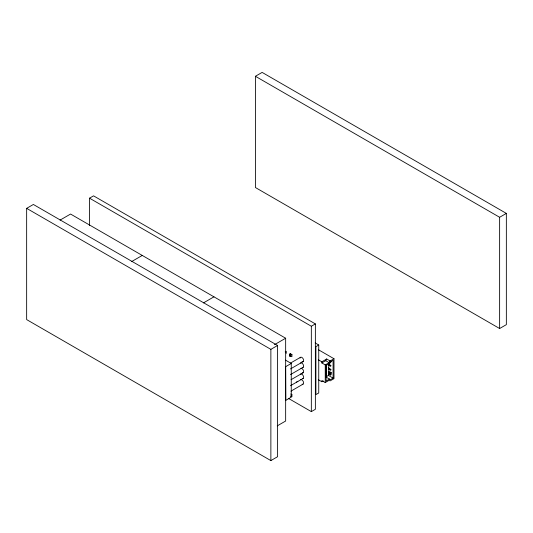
<?xml version="1.0" encoding="UTF-8"?>
<svg xmlns="http://www.w3.org/2000/svg" width="533" height="533" viewBox="0 0 533 533"><rect width="100%" height="100%" fill="white"/><g stroke="black" fill="none" stroke-linecap="round" stroke-linejoin="round"><path stroke-width="0.8" d="M289.452 354.945L290.139 353.539L291.931 354.578L291.931 356.65L289.452 356.011L289.452 354.945L290.378 355.478L291.931 354.578M321.832 362.933L325.71 360.694L326.689 358.989L330.114 360.968L329.127 362.667L325.25 364.905L321.832 362.933L321.832 361.794L318.328 359.775M26.65 208.356L33.372 204.472L277.593 345.471L277.593 456.721L270.871 460.599L26.65 319.6L26.65 208.356L270.871 349.355L277.593 345.471M255.407 76.279L262.129 72.401L506.35 213.4L506.35 324.644L499.628 328.528L255.407 187.529L255.407 76.279L499.628 217.277L506.35 213.4M89.524 225.532L89.524 198.176L93.555 195.851L315.369 323.911L315.369 409.284L311.339 411.616L288.293 398.311M60.062 220.109L70.563 214.046L285.655 338.228L285.655 421.017L277.253 425.867M131.758 261.503L142.264 255.44M203.459 302.897L213.96 296.834M274.455 344.698L285.655 338.228M89.524 198.176L311.339 326.236L315.369 323.911M285.208 351.893L286.241 351.294L286.241 353.366M289.452 356.011L290.139 355.618M318.741 345.004L315.896 346.65L315.896 394.62L318.741 392.974L318.741 345.004L315.163 342.939M290.552 363.06L300.459 357.343M291.258 363.453L285.655 366.684L285.815 400.41L291.258 397.085L291.258 363.453L285.515 360.135M290.465 368.943L303.204 361.587M290.478 374.586L303.217 367.237M321.832 361.794L326.689 358.989M291.038 379.709L303.064 372.767M329.621 361.247L333.991 358.729L333.991 378.65L330.114 380.888L329.127 380.315L325.25 382.554L321.832 380.582L321.832 381.721L323.218 380.915M330.293 362.087L331.186 361.574M296.448 382.134L297.86 381.315M290.472 385.719L303.204 378.363M290.938 391.142L302.964 384.193M290.891 395.259L291.924 394.66L291.924 396.732L290.372 396.625M328.921 372.294L330.293 373.087L331.186 372.567L331.186 374.026L330.293 374.539L328.921 373.753M329.501 379.07L326.149 381.002L326.149 365.425L329.501 363.493L330.48 361.787L333.092 360.281L333.092 378.13L330.48 379.636L325.949 377.024M318.654 349.875L333.991 358.729M329.327 362.054L330.74 362.866L330.74 361.207M325.71 360.694L329.127 362.667M328.721 364.192L330.926 365.465M328.608 365.165L330.74 366.391L330.74 365.358M328.275 367.877L330.966 369.429M328.721 369.169L330.74 370.335L330.74 369.302M329.82 371.781L331.186 372.567M328.621 371.608L330.74 372.827L330.74 375.319L328.621 374.093M328.814 373.167L330.933 374.393M328.128 375.265L333.092 378.13M318.328 379.696L321.832 381.721M290.732 393.967L291.924 394.66M499.628 217.277L499.628 328.528M330.293 373.087L330.293 374.539M328.781 363.459L328.781 375.285L326.309 376.711L326.309 364.885M325.25 364.905L325.25 382.554M311.339 326.236L311.339 411.616M290.378 355.478L290.378 356.544M290.139 353.539L290.139 354.925M270.871 349.355L270.871 460.599M300.066 358.089A2.532 1.466 60 0 1 301.984 357.496A2.532 1.466 60 0 1 303.623 360.501A2.532 1.466 60 0 1 301.984 361.621M302.451 378.543A2.532 1.466 60 0 0 303.617 377.091A2.532 1.466 60 0 0 302.138 374.386L301.665 374.093A2.532 1.466 60 0 0 300.452 374.126M300.972 368.243A2.532 1.466 60 0 1 303.504 370.775A2.532 1.466 60 0 1 302.251 372.807M300.445 363.006A2.532 1.466 60 0 1 303.284 364.759A2.532 1.466 60 0 1 302.458 367.424M302.118 384.146A2.532 1.466 60 0 0 303.623 382.907A2.532 1.466 60 0 0 302.004 379.982L301.538 379.729A2.532 1.466 60 0 0 300.692 379.683"/></g></svg>
